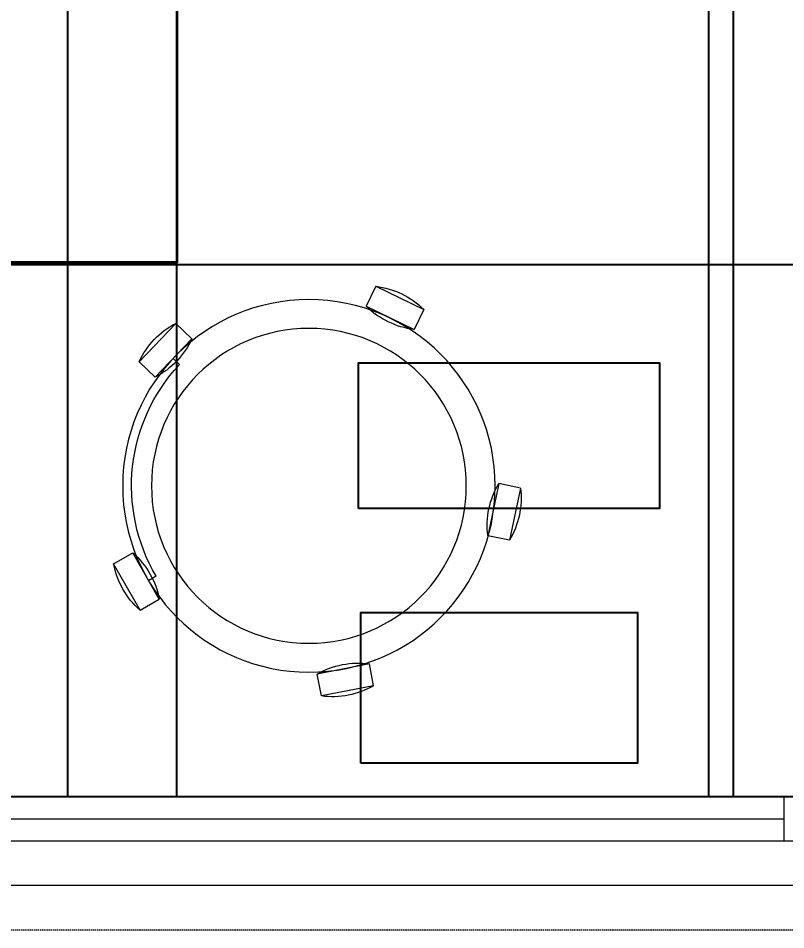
# Model space of a CAD drawing. Extents: x -12260 to 57327, y -29287 to 19916.
# Drawn here: x 45797 to 46663, y -12980 to -11952 of the extents above; entities that cross this region are included whole.
import ezdxf
from ezdxf.enums import TextEntityAlignment as Align

# ---------------------------------------------------------------- set-up
doc = ezdxf.new("R2010")
doc.units = 0
doc.header["$LTSCALE"] = 0.25
doc.linetypes.add('01-First Floor$0$HIDDEN', pattern=[9.525, 6.35, -3.175])
doc.linetypes.add('DASHDOT', pattern=[25.4, 12.7, -6.35, 0, -6.35])
for name, color, linetype, lineweight in [('01-First Floor$0$Aluminum', 251, 'Continuous', 5), ('01-First Floor$0$LOADING', 253, 'Continuous', 5), ('01-First Floor$0$Proj', 251, 'Continuous', 5), ('E-LITE-CIRC-NUMB', 6, 'Continuous', 25), ('E-LITE-CLNG', 150, 'Continuous', 35), ('E-LITE-CLNG-CNDT', 6, 'DASHDOT', 35), ('E-LITE-CTRL', 6, 'Continuous', 25), ('E-LITE-IDEN', 6, 'Continuous', 25)]:
    doc.layers.add(name, color=color, linetype=linetype, lineweight=lineweight)
doc.layers.add('01-First Floor$0$FALSE CEILING', color=251, linetype='Continuous')
doc.styles.add('DC_SIMPLEX', font='SIMPLEX.shx', dxfattribs={"width": 0.7})

# ---------------------------------------------------------------- blocks, each defined once
blk = doc.blocks.new('01-First Floor$0$HF10037B-P')
at = {"layer": '01-First Floor$0$LOADING'}
for p, q in [((0.2459, 0.134), (0.1859, 0.134)), ((0.1859, 0.134), (0.1859, 0.109)), ((0.2459, 0.134), (0.2459, 0.109)), ((0.2459, 0.109), (0.1859, 0.109)), ((0, 0), (-0.0142, -0.0583)), ((0, 0), (0.0243, -0.0059)), ((0.0243, -0.0059), (0.01, -0.0642)), ((0.4071, -0.0094), (0.431, -0.0018)), ((0.4071, -0.0094), (0.4255, -0.0665)), ((0.431, -0.0018), (0.4493, -0.0589)), ((0.4069, -0.0417), (0.4165, -0.0387)), ((-0.0142, -0.0583), (0.01, -0.0642)), ((0.4255, -0.0665), (0.4493, -0.0589)), ((0.0524, -0.2725), (0.0674, -0.2525)), ((0.0674, -0.2525), (0.1154, -0.2885)), ((0.3125, -0.2897), (0.362, -0.2558)), ((0.3761, -0.2764), (0.362, -0.2558)), ((0.0524, -0.2725), (0.1004, -0.3085)), ((0.3266, -0.3103), (0.3761, -0.2764)), ((0.3267, -0.268), (0.3323, -0.2763)), ((0.1004, -0.3085), (0.1154, -0.2885)), ((0.3266, -0.3103), (0.3125, -0.2897))]:
    blk.add_line(p, q, dxfattribs=at)
for radius in [0.21, 0.1775]:
    blk.add_circle((0.2161, -0.1014), radius, dxfattribs=at)
for centre, radius, start, end in [((0.2159, 0.0465), 0.0925, 71.0754, 108.9246), ((0.2159, 0.1965), 0.0925, 251.0754, 288.9246), ((0.0779, -0.0499), 0.0925, 147.3419, 185.1912), ((-0.0678, -0.0143), 0.0925, 327.3419, 5.1912), ((0.4996, -0.0113), 0.0925, 178.8412, 216.6904), ((0.3568, -0.057), 0.0925, 358.8412, 36.6904), ((0.2161, -0.1014), 0.2, 303.6037, 17.3657), ((0.0389, -0.3404), 0.0925, 34.1875, 72.0368), ((0.3867, -0.3449), 0.0925, 105.5121, 143.3614), ((0.1289, -0.2205), 0.0925, 214.1875, 252.0368), ((0.3019, -0.2212), 0.0925, 285.5121, 323.3614)]:
    blk.add_arc(centre, radius, start, end, dxfattribs=at)
blk = doc.blocks.new('01-First Floor')
at = {"layer": '01-First Floor$0$Aluminum'}
for p, q in [((46736, -12830), (45236, -12830)), ((46661, -12880), (46661, -12830)), ((45311, -12855), (46661, -12855)), ((46711, -12880), (45261, -12880)), ((46736, -12930), (45236, -12930))]:
    blk.add_line(p, q, dxfattribs=at)
at = {"layer": '01-First Floor$0$FALSE CEILING', "linetype": 'Continuous'}
for p, q in [((45976, -12830), (45976, -9540)), ((46576, -12830), (46576, -9540)), ((44776, -12230), (48976, -12230))]:
    blk.add_line(p, q, dxfattribs=at)
at = {"layer": '01-First Floor$0$FALSE CEILING'}
blk.add_lwpolyline([(44776, -9540), (48976, -9540), (48976, -12830), (44776, -12830)], close=True, dxfattribs=at)
at = {"layer": '01-First Floor$0$FALSE CEILING', "elevation": -0.1}
for points in [[(45853.3, -11330), (46603.3, -11330), (46603.3, -12830), (45853.3, -12830)], [(46180.9, -12505.3), (46180.9, -12340.9), (46520.5, -12340.9), (46520.5, -12505.3)], [(46183.6, -12792.2), (46183.6, -12622.3), (46495.4, -12622.3), (46495.4, -12792.2)]]:
    blk.add_lwpolyline(points, close=True, dxfattribs=at)
at = {"layer": '01-First Floor$0$LOADING', "elevation": -0.1}
blk.add_lwpolyline([(45853.3, -11330), (46603.3, -11330), (46603.3, -12830), (45853.3, -12830)], close=True, dxfattribs=at)
at = {"layer": '01-First Floor$0$Proj', "linetype": '01-First Floor$0$HIDDEN'}
blk.add_line((45236, -12980), (46736, -12980), dxfattribs=at)
at = {"layer": '01-First Floor$0$LOADING', "extrusion": (-2.75759e-10, 1.16581e-09, -1), "xscale": 999.9999999999997, "yscale": 999.9999999999997, "zscale": 999.9999999999997, "rotation": 25.78131253592628}
blk.add_blockref('01-First Floor$0$HF10037B-P', (-46363.7, -12482.3, 0.1), dxfattribs=at)
blk = doc.blocks.new('*U16')
blk.add_lwpolyline([(-300, 300), (-300, -300), (300, -300), (300, 300)], close=True)
blk.add_circle((0, 0), 45)
at = {"layer": 'E-LITE-CIRC-NUMB', "style": 'DC_SIMPLEX', "width": 0.7, "flags": 8}
blk.add_attdef('CIRCUIT', text='', height=200, rotation=0, dxfattribs=at).set_placement((-473.9, 300), align=Align.RIGHT)
at = {"layer": 'E-LITE-CTRL', "style": 'DC_SIMPLEX', "width": 0.7, "flags": 8}
blk.add_attdef('CONTROL', (1118.9, -935), '', height=200, rotation=360, dxfattribs=at)
at = {"layer": 'E-LITE-IDEN', "style": 'DC_SIMPLEX', "width": 0.7, "flags": 8}
blk.add_attdef('TYPE', (460.4, 457.6), '', height=200, rotation=360, dxfattribs=at)

msp = doc.modelspace()

# ---------------------------------------------------------------- block references
at = {"layer": 'E-LITE-CLNG'}
ref = msp.add_blockref('*U16', (45676.1, -11927.9, -0.1), dxfattribs=dict(at, xscale=-1))
ref.add_attrib('TYPE', 'LD1', (46069.6, -11623.4, -0.1), dxfattribs={"layer": 'E-LITE-IDEN', "height": 200, "rotation": 0, "style": 'DC_SIMPLEX', "width": 0.7, "flags": 8})
at = {"layer": 'E-LITE-CLNG-CNDT'}
msp.add_blockref('01-First Floor', (0, 0), dxfattribs=at)

doc.saveas('drawing.dxf')
